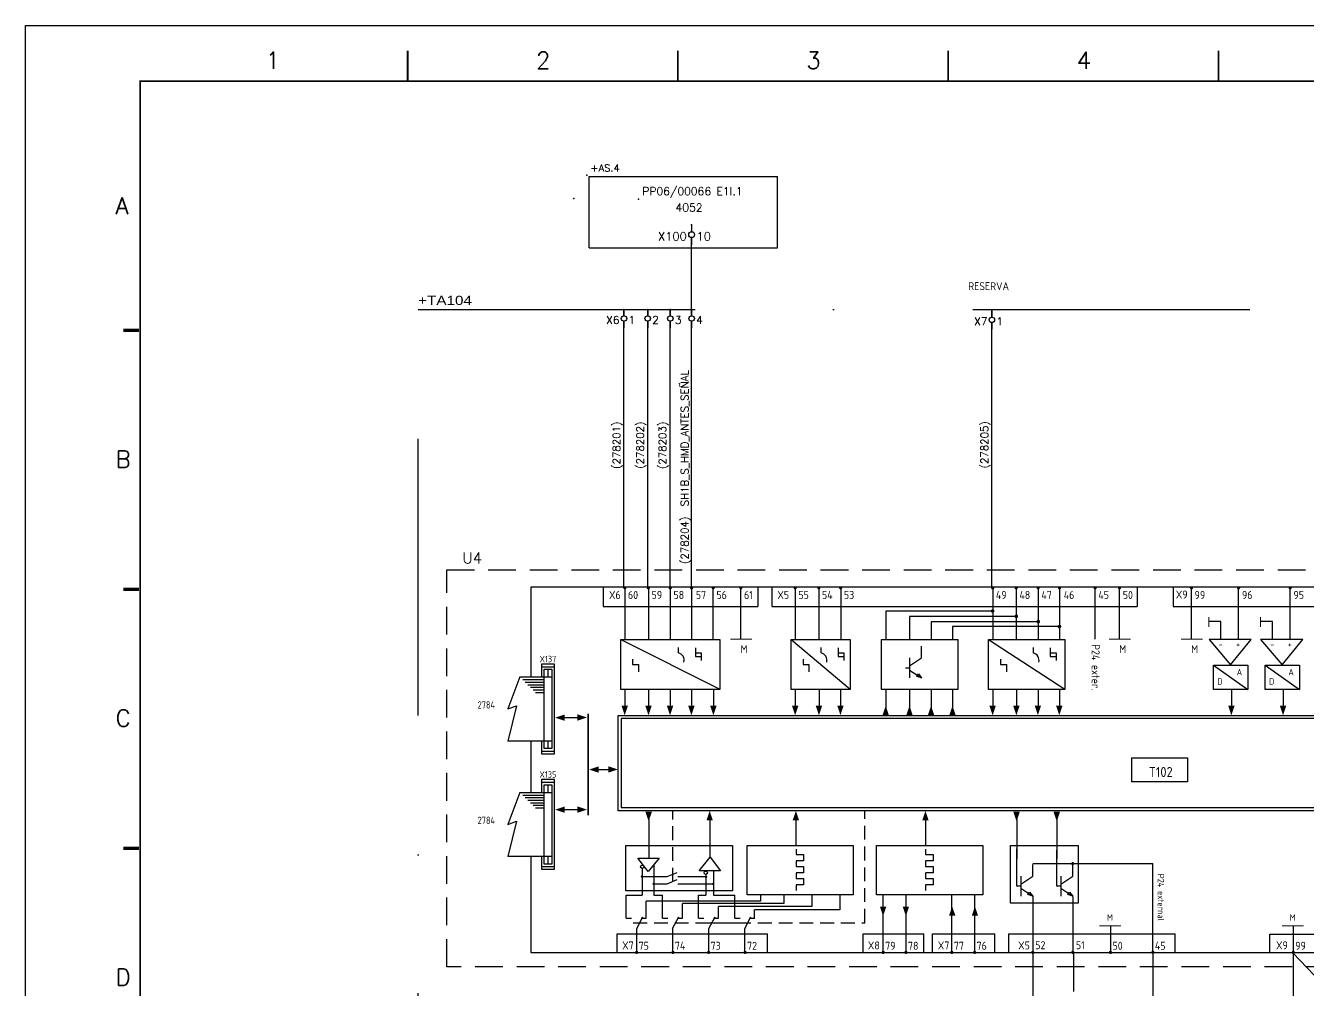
# Model space of a CAD drawing. Extents: x -25 to 1044, y -25744 to 292.
# Drawn here: x 547.6 to 779.1, y -25174.7 to -25000.6 of the extents above; entities that cross this region are included whole.
import ezdxf
from ezdxf.enums import TextEntityAlignment as Align

# ---------------------------------------------------------------- set-up
doc = ezdxf.new("R2010")
doc.units = 0
doc.header["$LTSCALE"] = 10
doc.header["$MEASUREMENT"] = 0
for name, pattern in [('DASHDOT', [1, 0.5, -0.25, 0, -0.25]), ('DASHED', [0.75, 0.5, -0.25]), ('HIDDEN', [0.375, 0.25, -0.125]), ('LTY1', [0])]:
    doc.linetypes.add(name, pattern=pattern)
doc.layers.get('0').update_dxf_attribs({"linetype": 'CONTINUOUS'})
for name, color, linetype in [('1', 7, 'CONTINUOUS'), ('10', 5, 'CONTINUOUS'), ('2', 7, 'CONTINUOUS'), ('3', 8, 'CONTINUOUS'), ('8', 1, 'CONTINUOUS'), ('9', 6, 'CONTINUOUS'), ('ATRIBUTOS', 6, 'CONTINUOUS'), ('DIBUJO', 7, 'CONTINUOUS'), ('NODE', 7, 'CONTINUOUS')]:
    doc.layers.add(name, color=color, linetype=linetype)
doc.styles.add('DIN', font='DIN.shx', dxfattribs={"width": 0.85})
doc.styles.add('HELVETICA', font='HELV.SHX')
doc.styles.add('ISO', font='ISO')
doc.styles.add('ROMANS', font='romans')
doc.styles.get("Standard").update_dxf_attribs({"font": 'simplex'})

# ---------------------------------------------------------------- blocks, each defined once
blk = doc.blocks.new('ITEM')
at = {"layer": 'ATRIBUTOS', "style": 'HELVETICA', "width": 1.2}
blk.add_attdef('ITEM', (0, 1.25), '', height=2.5, dxfattribs=at)
blk = doc.blocks.new('NOD', base_point=(237.5, 170))
at = {"layer": 'NODE'}
blk.add_point((237.5, 170), dxfattribs=at)
blk = doc.blocks.new('PAGINA')
at = {"layer": '2'}
blk.add_blockref('NOD', (-1, -1), dxfattribs=at)
at = {"layer": '8', "style": 'ROMANS'}
blk.add_attdef('NPA', (0, -4.325), '', height=2, dxfattribs=at)
at = {"layer": '9', "style": 'ROMANS'}
blk.add_attdef('NP', (0, 0), '', height=2, dxfattribs=at)
blk = doc.blocks.new('$$PLD12C')
for p, q in [((0, 2.5), (0, 0.75)), ((0, -0.75), (0, -2.5))]:
    blk.add_line(p, q)
at = {"layer": '2'}
blk.add_circle((0, 0), 0.75, dxfattribs=at)
for p in [(0, 2.5), (0, -2.5)]:
    blk.add_blockref('NOD', p, dxfattribs=at)
at = {"layer": '8'}
blk.add_attdef('*A', (1.25, -1.5), '', height=2.15, dxfattribs=at)
at = {"layer": '9'}
blk.add_attdef('ID', text='', height=2.15, dxfattribs=at).set_placement((-1.25, -1.5), align=Align.RIGHT)
blk = doc.blocks.new('newcajec')
at = {"layer": '1'}
for points in [[(47.5, 272.5, 0.3, 0.3, 0), (47.5, 277.91, 0.3, 0.3, 0)], [(95.5, 272.5, 0.3, 0.3, 0), (95.5, 277.91, 0.3, 0.3, 0)], [(143.5, 272.5, 0.3, 0.3, 0), (143.5, 277.91, 0.3, 0.3, 0)], [(191.5, 272.5, 0.3, 0.3, 0), (191.5, 277.91, 0.3, 0.3, 0)], [(-2.99, 228.23, 0.6, 0.6, 0), (-0.18, 228.23, 0.6, 0.6, 0)], [(-2.99, 182.23, 0.6, 0.6, 0), (-0.18, 182.23, 0.6, 0.6, 0)], [(-2.99, 136.23, 0.6, 0.6, 0), (-0.18, 136.23, 0.6, 0.6, 0)]]:
    blk.add_lwpolyline(points, format="xyseb", dxfattribs=at)
at = {"layer": '1', "const_width": 0.3}
blk.add_lwpolyline([(0, 0), (0, 272.5), (383, 272.5), (383, 0)], close=True, dxfattribs=at)
at = {"layer": '1', "style": 'ROMANS'}
for s, p in [('1', (22.29, 274.68)), ('2', (70.29, 274.68)), ('3', (118.29, 274.68)), ('4', (166.29, 274.68)), ('A', (-4.37, 248.84)), ('B', (-4.37, 203.84)), ('C', (-4.37, 157.84)), ('D', (-4.37, 111.84))]:
    blk.add_text(s, height=3, dxfattribs=at).set_placement(p)
at = {"layer": '10', "style": 'ROMANS'}
for tag, p in [('REV41', (3.5, 18.74)), ('REV43', (77.7, 18.74)), ('REV31', (3.5, 14.58)), ('REV33', (77.7, 14.58)), ('REV21', (3.5, 10.42)), ('REV23', (77.7, 10.42)), ('REV11', (3.5, 6.27)), ('REV13', (77.7, 6.27))]:
    blk.add_attdef(tag, text='', height=2.5, dxfattribs=at).set_placement(p, align=Align.MIDDLE)
for tag, p, height in [('REV42', (8, 17.49), 2.5), ('SHEETNAME1', (100.5, 15.83), 2.5), ('DOCUMENTTYPE', (216.43, 16.8), 2.5), ('NOTA', (305.32, 15.8), 3), ('DESIGNCHECK', (180.74, 14.83), 2.5), ('REV32', (8, 13.33), 2.5), ('SHEETNAME2', (100.5, 11.67), 2.5), ('OBJECT', (216.43, 12.4), 2.5), ('REV22', (8, 9.17), 2.5), ('ORDER', (305.32, 7.3), 4.5), ('SHEETNAME3', (100.5, 7.51), 2.5), ('DRAWINGCHECK', (180.53, 7.71), 2.5), ('CUSTOMER', (216.43, 8.08), 2.5), ('REV12', (8, 5.01), 2.5), ('SHEETNAME4', (100.5, 3.35), 2.5), ('DOCUMENT_ID', (305.32, 0.93), 4.4), ('USER', (180.63, 0.71), 2.5), ('DEPARTMENT', (271.93, 1.05), 2.5)]:
    blk.add_attdef(tag, p, '', height=height, dxfattribs=at)
for tag, width, p, p2 in [('REV44', 1.221199, (84.53, 17.49), (98.48, 17.49)), ('REV34', 1.221199, (84.53, 13.33), (98.48, 13.33)), ('REV24', 1.221199, (84.53, 9.17), (98.48, 9.17)), ('REV14', 1.221199, (84.53, 5.01), (98.48, 5.01)), ('CREATED2', 7.039915, (282.71, 1.05), (301.14, 1.05))]:
    blk.add_attdef(tag, text='', height=2.5, dxfattribs=dict(at, width=width)).set_placement(p, p2, align=Align.FIT)
for tag, p in [('SHEET', (382, 7.43)), ('NEXTSHEET', (382, 0.5))]:
    blk.add_attdef(tag, text='', height=2.5, dxfattribs=at).set_placement(p, align=Align.RIGHT)

msp = doc.modelspace()

# ---------------------------------------------------------------- linework, layer by layer
at = {"linetype": 'DASHED'}
for p, q in [((623.62, -25098.79), (918.75, -25098.79)), ((623.62, -25170.48), (623.62, -25098.79)), ((918.75, -25170.48), (623.62, -25170.48))]:
    msp.add_line(p, q, dxfattribs=at)
for p, q in [((904.21, -25101.96), (638.81, -25101.96)), ((655.76, -25102.05), (655.76, -25111.3)), ((660.02, -25102.05), (660.02, -25111.3)), ((663.98, -25102.05), (663.98, -25111.3)), ((667.83, -25102.05), (667.83, -25111.3)), ((671.73, -25111.32), (671.73, -25102.05)), ((676.71, -25111.32), (676.71, -25102.05)), ((686.53, -25102.05), (686.53, -25111.3)), ((690.78, -25102.05), (690.78, -25111.3)), ((694.74, -25102.05), (694.74, -25111.3)), ((722.17, -25102.05), (722.17, -25111.3)), ((726.43, -25102.05), (726.43, -25111.3)), ((730.38, -25102.05), (730.38, -25111.3)), ((734.23, -25102.05), (734.23, -25111.3)), ((740.66, -25111.32), (740.66, -25102.05)), ((745.07, -25111.32), (745.07, -25102.05)), ((758.05, -25111.32), (758.05, -25102.05)), ((766.56, -25111.32), (766.56, -25102.05)), ((775.88, -25111.32), (775.88, -25102.05)), ((702.86, -25106.28), (702.86, -25111.29)), ((707.16, -25107.21), (707.16, -25111.29)), ((711.04, -25108.17), (711.04, -25111.29)), ((714.9, -25109.04), (714.9, -25111.29)), ((768.85, -25111.4), (761.22, -25111.4)), ((761.22, -25111.4), (765.1, -25115.98)), ((765.1, -25115.98), (768.85, -25111.4)), ((778.17, -25111.4), (770.54, -25111.4)), ((770.54, -25111.4), (774.43, -25115.98)), ((774.43, -25115.98), (778.17, -25111.4)), ((640.76, -25115.83), (640.76, -25118.14)), ((643.07, -25115.83), (640.76, -25115.83)), ((643.07, -25132.01), (643.07, -25115.83)), ((636.79, -25118.14), (642.62, -25118.14)), ((640.76, -25116.29), (643.07, -25116.29)), ((641.22, -25131.09), (641.22, -25116.75)), ((641.22, -25116.75), (642.61, -25116.75)), ((642.61, -25116.75), (642.61, -25131.09)), ((641.23, -25118.68), (637.35, -25118.68)), ((641.19, -25119.14), (637.81, -25119.14)), ((641.15, -25119.6), (638.28, -25119.6)), ((641.12, -25120.06), (638.74, -25120.06)), ((641.08, -25120.53), (639.2, -25120.53)), ((655.77, -25120.4), (655.77, -25123.82)), ((660.07, -25120.4), (660.07, -25123.82)), ((663.95, -25120.4), (663.95, -25123.82)), ((667.81, -25120.4), (667.81, -25123.82)), ((671.77, -25120.4), (671.77, -25123.82)), ((686.54, -25120.4), (686.54, -25123.82)), ((690.83, -25120.4), (690.83, -25123.82)), ((694.71, -25120.4), (694.71, -25123.82)), ((702.86, -25120.4), (702.86, -25123.82)), ((707.16, -25120.4), (707.16, -25123.82)), ((711.04, -25120.4), (711.04, -25123.82)), ((714.9, -25120.4), (714.9, -25123.82)), ((722.18, -25120.4), (722.18, -25123.82)), ((726.47, -25120.4), (726.47, -25123.82)), ((730.36, -25120.4), (730.36, -25123.82)), ((734.21, -25120.4), (734.21, -25123.82)), ((765.28, -25120.4), (765.28, -25123.82)), ((774.61, -25120.4), (774.61, -25123.82)), ((641.05, -25120.99), (639.66, -25120.99)), ((634.66, -25129.65), (642.62, -25129.65)), ((640.76, -25129.7), (640.76, -25132.01)), ((640.76, -25131.55), (643.07, -25131.55)), ((640.76, -25132.01), (643.07, -25132.01)), ((642.61, -25131.09), (641.22, -25131.09)), ((640.76, -25136.67), (640.76, -25138.98)), ((643.07, -25136.67), (640.76, -25136.67)), ((643.07, -25152.86), (643.07, -25136.67)), ((636.79, -25138.98), (642.62, -25138.98)), ((640.76, -25137.13), (643.07, -25137.13)), ((641.22, -25151.93), (641.22, -25137.6)), ((641.22, -25137.6), (642.61, -25137.6)), ((642.61, -25137.6), (642.61, -25151.93)), ((641.23, -25139.52), (637.35, -25139.52)), ((641.19, -25139.98), (637.81, -25139.98)), ((641.15, -25140.44), (638.28, -25140.44)), ((641.12, -25140.91), (638.74, -25140.91)), ((641.08, -25141.37), (639.2, -25141.37)), ((641.05, -25141.83), (639.66, -25141.83)), ((660.09, -25143.85), (660.09, -25151.01)), ((671.1, -25143.85), (671.1, -25148.56)), ((686.65, -25143.85), (686.65, -25148.56)), ((710.04, -25143.85), (710.04, -25148.56)), ((726.5, -25143.85), (726.5, -25151.01)), ((733.73, -25143.85), (733.73, -25151.01)), ((671.1, -25146.03), (671.1, -25150.73)), ((634.66, -25150.5), (642.62, -25150.5)), ((640.76, -25150.54), (640.76, -25152.86)), ((658.14, -25150.84), (661.94, -25150.84)), ((660, -25153.28), (658.14, -25150.84)), ((661.94, -25150.84), (660, -25153.28)), ((669.22, -25153.14), (671.16, -25150.7)), ((671.16, -25150.7), (673.02, -25153.14)), ((726.51, -25155.94), (726.51, -25149.2)), ((733.73, -25155.94), (733.73, -25149.43)), ((640.76, -25152.39), (643.07, -25152.39)), ((640.76, -25152.86), (643.07, -25152.86)), ((642.61, -25151.93), (641.22, -25151.93)), ((673.02, -25153.14), (669.22, -25153.14)), ((743.43, -25163.09), (743.43, -25167.77)), ((776.41, -25163.09), (776.41, -25167.77)), ((729.4, -25167.87), (729.4, -25176.82)), ((729.4, -25167.87), (729.4, -25174.49)), ((776.41, -25168.01), (782.61, -25174.49))]:
    msp.add_line(p, q)
at = {"color": 3}
for p, q in [((651.87, -25102.05), (651.87, -25105.35)), ((679.8, -25102.05), (679.8, -25105.4)), ((682.31, -25102.05), (682.31, -25105.35)), ((748.23, -25102.05), (748.23, -25105.4)), ((754.75, -25102.05), (754.75, -25105.35)), ((651.87, -25105.4), (674.82, -25105.4)), ((674.4, -25105.4), (679.8, -25105.4)), ((682.31, -25105.4), (699.04, -25105.4)), ((695.92, -25105.4), (737.99, -25105.4)), ((735.98, -25105.4), (744.45, -25105.4)), ((743.61, -25105.4), (748.23, -25105.4)), ((754.75, -25105.4), (782.41, -25105.4)), ((654.55, -25125.09), (880.05, -25125.09)), ((654.55, -25142.3), (654.55, -25125.09)), ((879.47, -25125.67), (655.12, -25125.67)), ((655.12, -25125.67), (655.12, -25141.73)), ((747.23, -25132.75), (757.34, -25132.75)), ((747.23, -25132.75), (747.23, -25137.08)), ((757.34, -25132.75), (757.34, -25137.08)), ((757.34, -25137.08), (747.23, -25137.08)), ((655.12, -25141.73), (879.47, -25141.73)), ((880.05, -25142.3), (654.55, -25142.3)), ((654.37, -25164.52), (665.35, -25164.52)), ((654.37, -25167.87), (654.37, -25164.52)), ((662.4, -25164.52), (681.5, -25164.52)), ((681.5, -25167.87), (681.5, -25164.52)), ((698.78, -25164.52), (709.76, -25164.52)), ((698.78, -25167.87), (698.78, -25164.52)), ((709.76, -25167.87), (709.76, -25164.52)), ((711.32, -25164.52), (722.56, -25164.52)), ((711.32, -25167.87), (711.32, -25164.52)), ((722.56, -25167.87), (722.56, -25164.52)), ((725.08, -25164.52), (755.09, -25164.52)), ((725.08, -25167.87), (725.08, -25164.52)), ((755.09, -25167.87), (755.09, -25164.52)), ((772.22, -25167.87), (772.22, -25164.56)), ((772.22, -25164.58), (798.4, -25164.58))]:
    msp.add_line(p, q, dxfattribs=at)
at = {"linetype": 'LTY1'}
for p, q in [((709.35, -25114.72), (709.35, -25112.58)), ((707.18, -25114.72), (707.18, -25118.33)), ((707.18, -25116.16), (709.35, -25114.72)), ((707.18, -25116.54), (706.46, -25116.54)), ((707.18, -25116.89), (709.35, -25118.33)), ((708.48, -25118.04), (708.77, -25117.61)), ((709.35, -25118.33), (708.48, -25118.04)), ((708.77, -25117.61), (709.35, -25118.33)), ((729.4, -25154.12), (729.4, -25151.98)), ((729.42, -25151.84), (751.09, -25151.84)), ((736.62, -25154.12), (736.62, -25152.09)), ((727.23, -25155.56), (729.4, -25154.12)), ((727.23, -25154.12), (727.23, -25157.73)), ((734.45, -25155.56), (736.62, -25154.12)), ((734.45, -25154.12), (734.45, -25157.73)), ((727.23, -25155.94), (726.51, -25155.94)), ((727.23, -25156.28), (729.4, -25157.73)), ((728.53, -25157.44), (728.82, -25157.01)), ((729.4, -25157.73), (728.53, -25157.44)), ((728.82, -25157.01), (729.4, -25157.73)), ((729.4, -25157.73), (729.4, -25167.87)), ((734.45, -25155.94), (733.73, -25155.94)), ((734.45, -25156.28), (736.62, -25157.73)), ((735.75, -25157.44), (736.04, -25157.01)), ((736.62, -25157.73), (735.75, -25157.44)), ((736.04, -25157.01), (736.62, -25157.73)), ((736.62, -25157.76), (736.62, -25167.87))]:
    msp.add_line(p, q, dxfattribs=at)
at = {"linetype": 'Continuous'}
for p, q in [((636.79, -25118.14), (634.68, -25123.92)), ((636.23, -25123.34), (634.68, -25129.72)), ((634.68, -25123.92), (636.23, -25123.34)), ((636.79, -25138.98), (634.68, -25144.76)), ((636.23, -25144.18), (634.68, -25150.56)), ((634.68, -25144.76), (636.23, -25144.18))]:
    msp.add_line(p, q, dxfattribs=at)
at = {"color": 0}
msp.add_line((638.81, -25167.88), (909.89, -25167.88), dxfattribs=at)
for points in [[(655.62, -25102.05, 0.289, 0.289, 1), (655.91, -25102.05, 0.289, 0.289, 1)], [(659.88, -25102.05, 0.289, 0.289, 1), (660.17, -25102.05, 0.289, 0.289, 1)], [(663.83, -25102.05, 0.289, 0.289, 1), (664.12, -25102.05, 0.289, 0.289, 1)], [(667.68, -25102.05, 0.289, 0.289, 1), (667.97, -25102.05, 0.289, 0.289, 1)], [(671.59, -25102.05, 0.289, 0.289, 1), (671.88, -25102.05, 0.289, 0.289, 1)], [(676.57, -25102.05, 0.289, 0.289, 1), (676.86, -25102.05, 0.289, 0.289, 1)], [(686.38, -25102.05, 0.289, 0.289, 1), (686.67, -25102.05, 0.289, 0.289, 1)], [(690.64, -25102.05, 0.289, 0.289, 1), (690.93, -25102.05, 0.289, 0.289, 1)], [(694.59, -25102.05, 0.289, 0.289, 1), (694.88, -25102.05, 0.289, 0.289, 1)], [(722.02, -25102.05, 0.289, 0.289, 1), (722.31, -25102.05, 0.289, 0.289, 1)], [(726.28, -25102.05, 0.289, 0.289, 1), (726.57, -25102.05, 0.289, 0.289, 1)], [(730.24, -25102.05, 0.289, 0.289, 1), (730.52, -25102.05, 0.289, 0.289, 1)], [(734.09, -25102.05, 0.289, 0.289, 1), (734.38, -25102.05, 0.289, 0.289, 1)], [(740.51, -25102.05, 0.289, 0.289, 1), (740.8, -25102.05, 0.289, 0.289, 1)], [(744.92, -25102.05, 0.289, 0.289, 1), (745.21, -25102.05, 0.289, 0.289, 1)], [(757.9, -25102.05, 0.289, 0.289, 1), (758.19, -25102.05, 0.289, 0.289, 1)], [(766.41, -25102.05, 0.289, 0.289, 1), (766.7, -25102.05, 0.289, 0.289, 1)], [(775.74, -25102.05, 0.289, 0.289, 1), (776.03, -25102.05, 0.289, 0.289, 1)], [(736.47, -25151.84, 0.289, 0.289, 1), (736.76, -25151.84, 0.289, 0.289, 1)], [(657.75, -25167.87, 0.289, 0.289, 1), (658.04, -25167.87, 0.289, 0.289, 1)], [(664.3, -25167.87, 0.289, 0.289, 1), (664.59, -25167.87, 0.289, 0.289, 1)], [(670.74, -25167.87, 0.289, 0.289, 1), (671.03, -25167.87, 0.289, 0.289, 1)], [(677.33, -25167.87, 0.289, 0.289, 1), (677.62, -25167.87, 0.289, 0.289, 1)], [(702.26, -25167.87, 0.289, 0.289, 1), (702.55, -25167.87, 0.289, 0.289, 1)], [(706.37, -25167.87, 0.289, 0.289, 1), (706.66, -25167.87, 0.289, 0.289, 1)], [(714.65, -25167.87, 0.289, 0.289, 1), (714.94, -25167.87, 0.289, 0.289, 1)], [(718.76, -25167.87, 0.289, 0.289, 1), (719.05, -25167.87, 0.289, 0.289, 1)], [(729.25, -25167.87, 0.289, 0.289, 1), (729.54, -25167.87, 0.289, 0.289, 1)], [(736.47, -25167.87, 0.289, 0.289, 1), (736.76, -25167.87, 0.289, 0.289, 1)], [(743.29, -25167.87, 0.289, 0.289, 1), (743.58, -25167.87, 0.289, 0.289, 1)], [(750.94, -25167.87, 0.289, 0.289, 1), (751.23, -25167.87, 0.289, 0.289, 1)], [(776.28, -25167.87, 0.289, 0.289, 1), (776.56, -25167.87, 0.289, 0.289, 1)]]:
    msp.add_lwpolyline(points, format="xyseb", close=True)
for points in [[(641.91, -25116.75, 0.231, 0.231, 0), (641.91, -25118.14, 0.231, 0.231, 0)], [(655.75, -25125.07, 0, 1.16, 0), (655.75, -25123.33, 1.16, 1.16, 0)], [(660.05, -25125.07, 0, 1.16, 0), (660.05, -25123.33, 1.16, 1.16, 0)], [(663.93, -25125.07, 0, 1.16, 0), (663.93, -25123.33, 1.16, 1.16, 0)], [(667.79, -25125.07, 0, 1.16, 0), (667.79, -25123.33, 1.16, 1.16, 0)], [(671.75, -25125.07, 0, 1.16, 0), (671.75, -25123.33, 1.16, 1.16, 0)], [(686.52, -25125.07, 0, 1.16, 0), (686.52, -25123.33, 1.16, 1.16, 0)], [(690.81, -25125.07, 0, 1.16, 0), (690.81, -25123.33, 1.16, 1.16, 0)], [(694.69, -25125.07, 0, 1.16, 0), (694.69, -25123.33, 1.16, 1.16, 0)], [(702.86, -25123.34, 0, 1.16, 0), (702.86, -25125.07, 1.16, 1.16, 0)], [(707.15, -25123.34, 0, 1.16, 0), (707.15, -25125.07, 1.16, 1.16, 0)], [(711.05, -25123.34, 0, 1.16, 0), (711.05, -25125.07, 1.16, 1.16, 0)], [(714.91, -25123.34, 0, 1.16, 0), (714.91, -25125.07, 1.16, 1.16, 0)], [(722.16, -25125.07, 0, 1.16, 0), (722.16, -25123.33, 1.16, 1.16, 0)], [(726.45, -25125.07, 0, 1.16, 0), (726.45, -25123.33, 1.16, 1.16, 0)], [(730.33, -25125.07, 0, 1.16, 0), (730.33, -25123.33, 1.16, 1.16, 0)], [(734.19, -25125.07, 0, 1.16, 0), (734.19, -25123.33, 1.16, 1.16, 0)], [(765.26, -25125.07, 0, 1.16, 0), (765.26, -25123.33, 1.16, 1.16, 0)], [(774.59, -25125.07, 0, 1.16, 0), (774.59, -25123.33, 1.16, 1.16, 0)], [(643.2, -25125.49, 0, 1.16, 0), (644.93, -25125.49, 1.16, 1.16, 0)], [(648.93, -25125.47, 0, 1.16, 0), (647.2, -25125.47, 1.16, 1.16, 0)], [(649.16, -25124.76, 0.289, 0.289, 0), (649.16, -25143.14, 0.289, 0.289, 0)], [(641.91, -25129.7, 0.231, 0.231, 0), (641.91, -25131.09, 0.231, 0.231, 0)], [(649.34, -25134.86, 0, 1.16, 0), (651.07, -25134.86, 1.16, 1.16, 0)], [(654.52, -25134.84, 0, 1.16, 0), (652.78, -25134.84, 1.16, 1.16, 0)], [(641.91, -25137.6, 0.231, 0.231, 0), (641.91, -25138.98, 0.231, 0.231, 0)], [(643.2, -25142.11, 0, 1.16, 0), (644.93, -25142.11, 1.16, 1.16, 0)], [(648.93, -25142.09, 0, 1.16, 0), (647.2, -25142.09, 1.16, 1.16, 0)], [(671.09, -25142.32, 0, 1.16, 0), (671.09, -25144.05, 1.16, 1.16, 0)], [(686.64, -25142.32, 0, 1.16, 0), (686.64, -25144.05, 1.16, 1.16, 0)], [(710.03, -25142.32, 0, 1.16, 0), (710.03, -25144.05, 1.16, 1.16, 0)], [(660.07, -25144.22, 0, 1.16, 0), (660.07, -25142.49, 1.16, 1.16, 0)], [(726.48, -25144.22, 0, 1.16, 0), (726.48, -25142.49, 1.16, 1.16, 0)], [(733.74, -25144.22, 0, 1.16, 0), (733.74, -25142.49, 1.16, 1.16, 0)], [(641.91, -25150.54, 0.231, 0.231, 0), (641.91, -25151.93, 0.231, 0.231, 0)], [(702.39, -25161.33, 0, 1.16, 0), (702.39, -25159.6, 1.16, 1.16, 0)], [(706.5, -25161.33, 0, 1.16, 0), (706.5, -25159.6, 1.16, 1.16, 0)], [(714.86, -25159.54, 0, 1.16, 0), (714.86, -25161.27, 1.16, 1.16, 0)], [(718.97, -25159.54, 0, 1.16, 0), (718.97, -25161.27, 1.16, 1.16, 0)]]:
    msp.add_lwpolyline(points, format="xyseb")
at = {"layer": '2', "linetype": 'DASHDOT', "ltscale": 10}
for p, q in [((649.35, -25027.8), (683.34, -25027.8)), ((649.35, -25040.67), (649.35, -25027.8)), ((683.34, -25040.67), (683.34, -25027.8)), ((649.35, -25040.67), (683.34, -25040.67)), ((618.46, -25051.8), (928.49, -25051.8)), ((618.46, -25225.23), (618.46, -25051.8))]:
    msp.add_line(p, q, dxfattribs=at)
at = {"layer": '2'}
for p, q in [((722.19, -25106.28), (702.86, -25106.28)), ((726.46, -25107.21), (707.16, -25107.21)), ((730.36, -25108.17), (711.04, -25108.17)), ((734.22, -25109.04), (714.9, -25109.04)), ((763.35, -25108.16), (761.27, -25108.16)), ((763.35, -25111.39), (763.35, -25108.16)), ((772.67, -25108.16), (770.59, -25108.16)), ((772.67, -25111.39), (772.67, -25108.16)), ((655.03, -25111.36), (672.9, -25120.36)), ((685.79, -25111.36), (696.42, -25120.36)), ((721.44, -25111.36), (735.19, -25120.36)), ((665.4, -25112.81), (665.4, -25113.77)), ((668.51, -25112.89), (668.51, -25113.82)), ((668.51, -25113.82), (669.56, -25113.82)), ((668.51, -25113.83), (668.51, -25114.46)), ((669.56, -25113.82), (669.56, -25115.18)), ((691.16, -25112.81), (691.16, -25113.77)), ((694.27, -25112.89), (694.27, -25113.82)), ((694.27, -25113.82), (695.32, -25113.82)), ((694.27, -25113.83), (694.27, -25114.46)), ((695.32, -25113.82), (695.32, -25115.18)), ((729.45, -25112.81), (729.45, -25113.77)), ((732.56, -25112.89), (732.56, -25113.82)), ((732.56, -25113.82), (733.61, -25113.82)), ((732.56, -25113.83), (732.56, -25114.46)), ((733.61, -25113.82), (733.61, -25115.18)), ((657.18, -25114.96), (657.18, -25115.89)), ((657.18, -25115.89), (658.23, -25115.89)), ((658.23, -25115.89), (658.23, -25117.25)), ((668.51, -25114.46), (669.57, -25114.46)), ((687.95, -25114.96), (687.95, -25115.89)), ((687.95, -25115.89), (688.99, -25115.89)), ((688.99, -25115.89), (688.99, -25117.25)), ((694.27, -25114.46), (695.33, -25114.46)), ((723.59, -25114.96), (723.59, -25115.89)), ((723.59, -25115.89), (724.64, -25115.89)), ((724.64, -25115.89), (724.64, -25117.25)), ((732.56, -25114.46), (733.62, -25114.46)), ((762.01, -25116.03), (768.23, -25120.38)), ((771.33, -25116.03), (777.56, -25120.38)), ((644.95, -25125.47), (647.2, -25125.47)), ((650.36, -25134.83), (652.79, -25134.83)), ((644.95, -25142.08), (647.2, -25142.08)), ((686.68, -25149.26), (686.68, -25150.22)), ((686.68, -25150.22), (688.02, -25150.22)), ((688.02, -25150.22), (688.02, -25151.34)), ((710.06, -25149.26), (710.06, -25150.22)), ((710.06, -25150.22), (711.4, -25150.22)), ((711.4, -25150.22), (711.4, -25151.34)), ((658.92, -25152.71), (658.92, -25157.51)), ((660.99, -25152.15), (660.99, -25157.51)), ((671.75, -25153.2), (671.75, -25157.51)), ((688.02, -25151.34), (686.68, -25151.34)), ((686.68, -25151.42), (686.68, -25152.39)), ((686.68, -25152.39), (688.02, -25152.39)), ((688.02, -25152.39), (688.02, -25153.5)), ((711.4, -25151.34), (710.06, -25151.34)), ((710.06, -25151.42), (710.06, -25152.39)), ((710.06, -25152.39), (711.4, -25152.39)), ((711.4, -25152.39), (711.4, -25153.5)), ((751.09, -25167.91), (751.09, -25151.84)), ((658.93, -25154.2), (663.44, -25154.2)), ((660.99, -25155.51), (663.44, -25155.51)), ((663.44, -25154.2), (665.23, -25153.43)), ((663.44, -25155.51), (665.23, -25154.74)), ((665.33, -25154.2), (670.42, -25154.2)), ((665.36, -25155.51), (671.78, -25155.51)), ((670.42, -25153.79), (670.42, -25157.51)), ((688.02, -25153.5), (686.68, -25153.5)), ((686.68, -25153.58), (686.68, -25154.55)), ((686.68, -25154.55), (688.02, -25154.55)), ((688.02, -25154.55), (688.02, -25155.66)), ((711.4, -25153.5), (710.06, -25153.5)), ((710.06, -25153.58), (710.06, -25154.55)), ((710.06, -25154.55), (711.4, -25154.55)), ((711.4, -25154.55), (711.4, -25155.66)), ((656.03, -25161.67), (656.03, -25157.51)), ((656.03, -25157.51), (658.92, -25157.51)), ((660.99, -25157.51), (662.59, -25157.51)), ((662.59, -25161.67), (662.59, -25157.51)), ((669.05, -25161.67), (669.05, -25157.51)), ((669.05, -25157.51), (670.42, -25157.51)), ((671.75, -25157.51), (675.61, -25157.51)), ((675.61, -25161.67), (675.61, -25157.51)), ((680.28, -25157.47), (680.28, -25158.62)), ((684.46, -25157.47), (684.46, -25159.05)), ((688.02, -25155.66), (686.68, -25155.66)), ((686.68, -25155.74), (686.68, -25156.71)), ((689.51, -25157.47), (689.51, -25159.59)), ((694.6, -25157.47), (694.6, -25160.18)), ((702.43, -25167.79), (702.43, -25157.49)), ((706.54, -25167.79), (706.54, -25157.49)), ((711.4, -25155.66), (710.06, -25155.66)), ((710.06, -25155.74), (710.06, -25156.71)), ((714.82, -25167.79), (714.82, -25157.49)), ((718.93, -25167.79), (718.93, -25157.49)), ((680.28, -25158.62), (659.64, -25158.62)), ((659.64, -25161.67), (659.64, -25158.62)), ((684.46, -25159.05), (666.17, -25159.05)), ((666.17, -25161.67), (666.17, -25159.05)), ((689.51, -25159.59), (672.66, -25159.59)), ((672.66, -25161.67), (672.66, -25159.59)), ((694.6, -25160.18), (679.2, -25160.18)), ((679.2, -25161.67), (679.2, -25160.18)), ((656.03, -25161.67), (657, -25161.67)), ((657.91, -25163.58), (659.03, -25161.46)), ((658.75, -25161.67), (659.63, -25161.67)), ((662.58, -25161.67), (663.55, -25161.67)), ((664.4, -25163.58), (665.52, -25161.46)), ((665.3, -25161.67), (666.18, -25161.67)), ((669.05, -25161.67), (670.02, -25161.67)), ((670.93, -25163.58), (672.05, -25161.46)), ((671.78, -25161.67), (672.65, -25161.67)), ((675.6, -25161.67), (676.57, -25161.67)), ((677.42, -25163.58), (678.54, -25161.46)), ((678.33, -25161.67), (679.21, -25161.67)), ((657.91, -25167.9), (657.91, -25163.61)), ((664.42, -25167.72), (664.42, -25163.61)), ((670.94, -25167.9), (670.94, -25163.61)), ((677.44, -25167.72), (677.44, -25163.61)), ((751.09, -25167.87), (751.09, -25173.32))]:
    msp.add_line(p, q, dxfattribs=at)
at = {"layer": '2', "linetype": 'HIDDEN'}
for p, q in [((664.44, -25155.1), (664.44, -25142.3)), ((699.07, -25162.52), (699.07, -25142.3)), ((657.29, -25162.52), (699.07, -25162.52)), ((670.31, -25162.52), (678.54, -25162.52))]:
    msp.add_line(p, q, dxfattribs=at)
at = {"layer": '2', "color": 7}
msp.add_line((776.41, -25167.64), (776.41, -25214.1), dxfattribs=at)
at = {"layer": '2'}
for points, const_width in [([(721.99, -25106.24, 1), (722.35, -25106.24, 1)], 0.296), ([(726.25, -25107.2, 1), (726.61, -25107.2, 1)], 0.296), ([(730.21, -25108.16, 1), (730.57, -25108.16, 1)], 0.296), ([(734.04, -25109.05, 1), (734.4, -25109.05, 1)], 0.296), ([(658.75, -25154.19, 1), (659.01, -25154.19, 1)], 0.197), ([(660.86, -25155.5, 1), (661.12, -25155.5, 1)], 0.197), ([(670.29, -25154.23, 1), (670.56, -25154.23, 1)], 0.197), ([(671.6, -25155.51, 1), (671.86, -25155.51, 1)], 0.197)]:
    msp.add_lwpolyline(points, format="xyb", close=True, dxfattribs=dict(at, const_width=const_width))
at = {"layer": '2', "const_width": 0.197}
for points in [[(761.19, -25107.35), (761.19, -25109.14)], [(770.51, -25107.35), (770.51, -25109.14)], [(674.8, -25111.34), (678.73, -25111.34)], [(743.16, -25111.34), (747.09, -25111.34)], [(756.14, -25111.34), (760.06, -25111.34)], [(745.34, -25163.09), (741.42, -25163.09)], [(778.32, -25163.09), (774.4, -25163.09)]]:
    msp.add_lwpolyline(points, dxfattribs=at)
at = {"layer": '2'}
for points in [[(655.03, -25111.36), (672.92, -25111.36), (672.92, -25120.38), (655.03, -25120.38)], [(685.79, -25111.36), (696.43, -25111.36), (696.43, -25120.38), (685.79, -25120.38)], [(702.11, -25111.36), (715.89, -25111.36), (715.89, -25120.38), (702.11, -25120.38)], [(721.43, -25111.36), (735.21, -25111.36), (735.21, -25120.38), (721.43, -25120.38)], [(762, -25116.02), (768.23, -25116.02), (768.23, -25120.38), (762, -25120.38)], [(771.33, -25116.02), (777.55, -25116.02), (777.55, -25120.38), (771.33, -25120.38)], [(655.93, -25148.59), (675.19, -25148.59), (675.19, -25156.74), (655.93, -25156.74)], [(677.83, -25148.56), (697.01, -25148.56), (697.01, -25157.48), (677.83, -25157.48)], [(701.21, -25148.56), (720.39, -25148.56), (720.39, -25157.48), (701.21, -25157.48)], [(725.4, -25148.56), (737.61, -25148.56), (737.61, -25158.99), (725.4, -25158.99)]]:
    msp.add_lwpolyline(points, close=True, dxfattribs=at)
for centre in [(658.92, -25152.41), (670.39, -25153.5)]:
    msp.add_circle(centre, 0.301, dxfattribs=at)
for centre in [(665.12, -25115.13), (690.88, -25115.13), (729.17, -25115.13)]:
    msp.add_arc(centre, 1.37, 345.6888, 77.132, dxfattribs=at)
at = {"layer": '3', "color": 0}
for p, q in [((638.81, -25101.96), (638.81, -25118.14)), ((638.81, -25129.65), (638.81, -25138.98)), ((638.81, -25150.54), (638.81, -25167.88))]:
    msp.add_line(p, q, dxfattribs=at)
at = {"layer": 'DIBUJO'}
for p, q in [((667.83, -25049.68), (667.83, -25038.83)), ((667.83, -25040.67), (667.83, -25039.74)), ((667.83, -25051.8), (667.83, -25049.68)), ((655.62, -25052.94), (655.62, -25051.8)), ((659.9, -25052.94), (659.9, -25051.8)), ((663.98, -25052.94), (663.98, -25051.8)), ((667.83, -25052.94), (667.83, -25051.8)), ((722.02, -25053.19), (722.02, -25051.8)), ((655.62, -25102.05), (655.62, -25053.91)), ((659.9, -25101.96), (659.9, -25053.91)), ((663.98, -25102.19), (663.98, -25053.91)), ((667.83, -25102.19), (667.83, -25053.91)), ((722.02, -25102.05), (722.02, -25054.17)), ((736.76, -25167.87), (736.76, -25174.95)), ((751.09, -25173.32), (751.09, -25179.75))]:
    msp.add_line(p, q, dxfattribs=at)
msp.add_lwpolyline([(547.62, -25000.56), (967.62, -25000.56), (967.62, -25297.56), (547.62, -25297.56), (547.62, -25000.56)], dxfattribs=at)

# ---------------------------------------------------------------- block references
ref = msp.add_blockref('PAGINA', (649.56, -25026.92), dxfattribs=dict(xscale=0.6568639771137169, yscale=0.6568639771137169, zscale=0.6568639771137169))
ref.add_attrib('NP', '+AS.4', (649.56, -25026.92), dxfattribs={"layer": '9', "height": 1.314, "style": 'ROMANS'})
ref = msp.add_blockref('PAGINA', (658.92, -25031.16), dxfattribs=dict(xscale=0.7101860728231372, yscale=0.7101860728231372, zscale=0.7101860728231372))
ref.add_attrib('NP', 'PP06/00066 E1I.1', (658.92, -25031.16), dxfattribs={"layer": '9', "height": 1.4204, "style": 'ROMANS'})
ref = msp.add_blockref('PAGINA', (647.3, -25031.04), dxfattribs=dict(xscale=0.7101860728231372, yscale=0.7101860728231372, zscale=0.7101860728231372))
ref.add_attrib('NPA', '4052', (664.93, -25034.11), dxfattribs={"layer": '8', "height": 1.42, "style": 'ROMANS'})
at = {"layer": '2', "color": 7, "xscale": 1.016513761467893, "yscale": 1.016513761467893, "zscale": 1.016513761467893}
msp.add_blockref('newcajec', (568.29, -25287.56), dxfattribs=at)
at = {"layer": '2', "color": 7}
for p, xscale, yscale, zscale, values in [((667.83, -25038.3), 0.7041944614641098, 0.7041944614641098, 0.7041944614641098, {'ID': 'X100', '*A': '10'}), ((655.62, -25053.43), 0.6513222271171393, 0.6513222271171393, 0.6513222271171393, {'ID': 'X6', '*A': '1'}), ((659.9, -25053.43), 0.6513222271171393, 0.6513222271171393, 0.6513222271171393, {'*A': '2'}), ((663.98, -25053.43), 0.6513222271171393, 0.6513222271171393, 0.6513222271171393, {'*A': '3'}), ((667.83, -25053.43), 0.6513222271171393, 0.6513222271171393, 0.6513222271171393, {'*A': '4'}), ((722.02, -25053.68), 0.6513222271171393, 0.6513222271171393, 0.6513222271171393, {'ID': 'X7', '*A': '1'})]:
    msp.add_blockref('$$PLD12C', p, dxfattribs=dict(at, xscale=xscale, yscale=yscale, zscale=zscale)).add_auto_attribs(values)
at = {"layer": 'DIBUJO', "xscale": 0.6568639771137169, "yscale": 0.6568639771137169, "zscale": 0.6568639771137169}
msp.add_blockref('ITEM', (618.46, -25051.8), dxfattribs=at).add_auto_attribs({'ITEM': '+TA104'})

# ---------------------------------------------------------------- texts
at = {"style": 'ISO'}
for s, height, p in [('RESERVA', 1.445, (717.75, -25048.32)), ('X6', 1.445, (652.91, -25104.07)), ('60', 1.445, (656.34, -25104.07)), ('59', 1.445, (660.6, -25104.07)), ('58', 1.445, (664.55, -25104.07)), ('57', 1.445, (668.59, -25104.07)), ('56', 1.445, (672.31, -25104.07)), ('61', 1.445, (677.29, -25104.07)), ('X5', 1.445, (683.3, -25104.07)), ('55', 1.445, (687.1, -25104.07)), ('54', 1.445, (691.36, -25104.07)), ('53', 1.445, (695.32, -25104.07)), ('49', 1.445, (722.75, -25104.07)), ('48', 1.445, (727, -25104.07)), ('47', 1.445, (730.96, -25104.07)), ('46', 1.445, (734.99, -25104.07)), ('45', 1.445, (741.24, -25104.07)), ('50', 1.445, (745.65, -25104.07)), ('X9', 1.445, (755.23, -25103.99)), ('99', 1.445, (758.62, -25104.07)), ('96', 1.445, (767.17, -25104.07)), ('95', 1.445, (776.46, -25104.07)), ('M', 1.45, (676.65, -25113.85)), ('M', 1.45, (745.01, -25113.85)), ('M', 1.45, (757.99, -25113.85)), ('-', 1.16, (762.96, -25112.82)), ('+', 1.16, (766.1, -25112.82)), ('-', 1.16, (772.28, -25112.82)), ('+', 1.16, (775.43, -25112.82)), ('D', 1.16, (762.73, -25119.54)), ('A', 1.16, (766.23, -25117.84)), ('D', 1.16, (772.06, -25119.54)), ('A', 1.16, (775.55, -25117.84)), ('75', 1.445, (658.26, -25167.4)), ('74', 1.445, (664.81, -25167.4)), ('73', 1.445, (671.25, -25167.4)), ('72', 1.445, (677.84, -25167.4)), ('79', 1.445, (702.77, -25167.4)), ('78', 1.445, (706.88, -25167.4)), ('77', 1.445, (715.16, -25167.4)), ('76', 1.445, (719.27, -25167.4)), ('52', 1.445, (729.86, -25167.29)), ('51', 1.445, (737.2, -25167.29)), ('50', 1.445, (743.8, -25167.4)), ('45', 1.445, (751.45, -25167.4)), ('99', 1.445, (776.79, -25167.4))]:
    msp.add_text(s, height=height, dxfattribs=at).set_placement(p)
msp.add_text('P24 exter.', height=1.445, rotation=270, dxfattribs=at).set_placement((740.04, -25112.21))
for s, height, p in [('X137', 1.156, (641.89, -25115.49)), ('T102', 1.806, (752.5, -25136.21)), ('X135', 1.156, (641.89, -25136.33)), ('M', 1.16, (743.33, -25162.17)), ('M', 1.16, (776.31, -25162.17))]:
    msp.add_text(s, height=height, dxfattribs=at).set_placement(p, align=Align.CENTER)
at = {"color": 1, "style": 'DIN', "width": 0.85}
for p in [(632.34, -25123.85), (632.34, -25144.69)]:
    msp.add_text('2784', height=1.314, dxfattribs=at).set_placement(p, align=Align.RIGHT)
at = {"style": 'ISO'}
msp.add_text('P24 external', height=1.1561, rotation=270, dxfattribs=at).set_placement((751.96, -25157.94), align=Align.CENTER)
for s, p in [('X7', (657.37, -25167.34)), ('X8', (701.79, -25167.34)), ('X7', (714.35, -25167.34)), ('X5', (728.88, -25167.34)), ('X9', (775.44, -25167.32))]:
    msp.add_text(s, height=1.445, dxfattribs=at).set_placement(p, align=Align.RIGHT)
at = {"layer": '2', "color": 6}
for s, height, p in [('(278204)  SH1B_S_HMD_ANTES_SEÑAL', 1.3501, (667.25, -25097.76)), ('(278201)', 1.35, (654.93, -25080.59)), ('(278202)', 1.35, (659.21, -25080.58)), ('(278203)', 1.35, (663.23, -25080.62)), ('(278205)', 1.35, (721.35, -25080.52))]:
    msp.add_text(s, height=height, rotation=90, dxfattribs=at).set_placement(p)
msp.add_text('U4', height=1.971, dxfattribs=at).set_placement((626.46, -25097.66))

doc.saveas('drawing.dxf')
